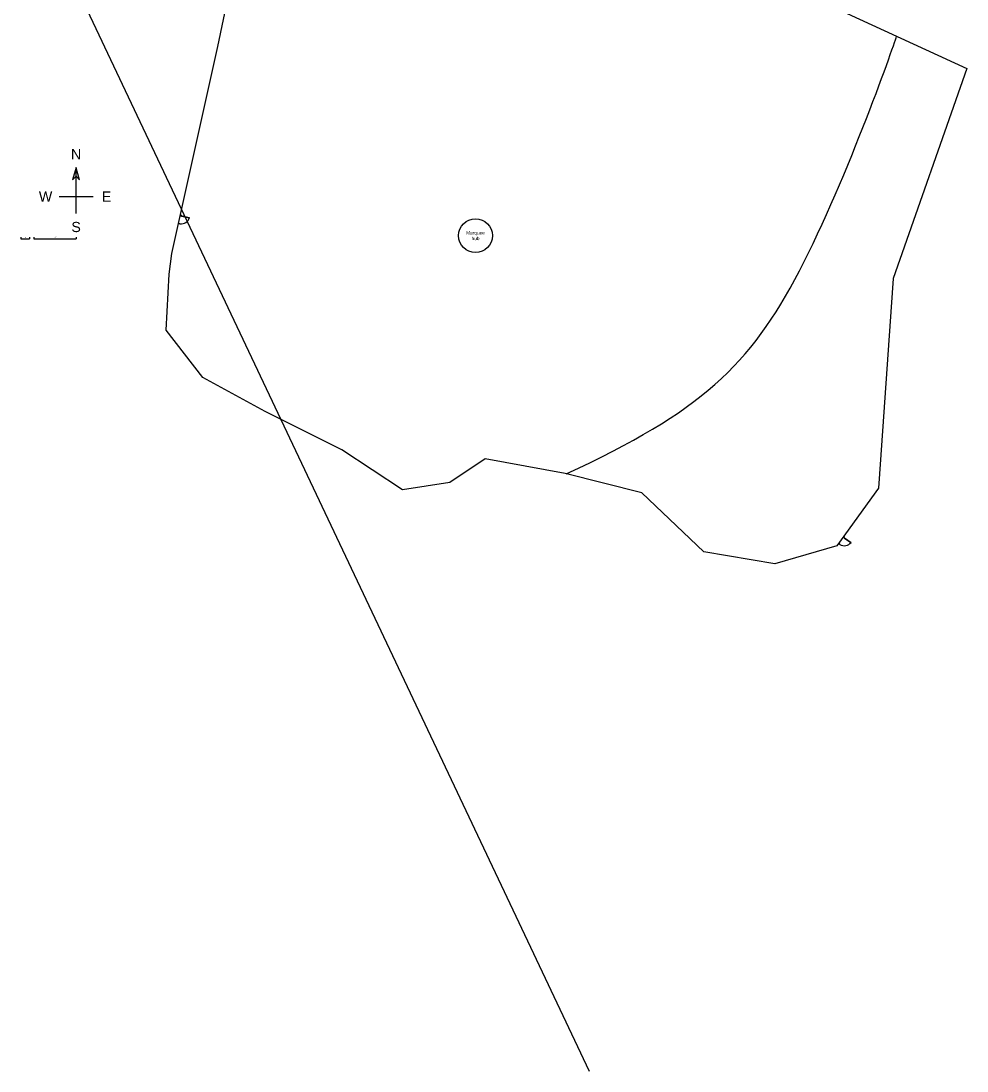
# Model space of a CAD drawing. Header units: metres. Extents: x 37 to 270, y -66 to 322.
# Drawn here: x 47 to 270.2, y -66.3 to 181.4 of the extents above; entities that cross this region are included whole.
import ezdxf

# ---------------------------------------------------------------- set-up
doc = ezdxf.new("R2010")
doc.units = ezdxf.units.M
for name, color, linetype, lineweight, true_color in [('Beds', 2, 'Continuous', 25, 0xffff00), ('Boundary', 1, 'Continuous', 25, 0xff0000), ('Buildings', 6, 'Continuous', 25, 0xff00ff), ('Furniture', 136, 'Continuous', 25, 0x008080), ('Legend', 40, 'Continuous', 25, 0xffbb00), ('Structures', 4, 'Continuous', 25, 0x00ffff), ('Utilities', 5, 'Continuous', 25, 0x0000ff)]:
    doc.layers.add(name, color=color, linetype=linetype, lineweight=lineweight, true_color=true_color)
doc.styles.add('textstyle17', font='')
doc.styles.add('textstyle18', font='')
doc.styles.add('textstyle19', font='')
doc.styles.add('textstyle20', font='')
doc.styles.add('textstyle21', font='')
doc.styles.add('textstyle22', font='')
doc.styles.add('textstyle27', font='')
doc.styles.get('textstyle17').set_extended_font_data('Arial')
doc.styles.get('textstyle18').set_extended_font_data('Arial')
doc.styles.get('textstyle19').set_extended_font_data('Arial')
doc.styles.get('textstyle20').set_extended_font_data('Arial')
doc.styles.get('textstyle21').set_extended_font_data('Arial')
doc.styles.get('textstyle22').set_extended_font_data('Arial')
doc.styles.get('textstyle27').set_extended_font_data('Arial')

# ---------------------------------------------------------------- blocks, each defined once
blk = doc.blocks.new('Legend')
at = {"layer": 'Legend'}
for p, q in [((-4, 0), (4, 0)), ((-13, -9.6), (-13, -10)), ((-11, -9.6), (-11, -10)), ((-10, -9.6), (-10, -10)), ((0, -9.6), (0, -10)), ((-13, -10), (-11, -10)), ((-10, -10), (0, -10))]:
    blk.add_line(p, q, dxfattribs=at)
for points in [[(-0.01, 4.8), (0.81, 3.98), (0, 6.8), (-0.01, 6.85), (-0.84, 3.98), (-0.01, 4.8)], [(0, -4), (0, 6.8)]]:
    blk.add_lwpolyline(points, dxfattribs=at)
for s, insert, char_height, attachment_point, style in [('N', (0, 10), 2.4, 5, 'textstyle19'), ('W', (-7.2, 0), 2.4, 5, 'textstyle20'), ('E', (7.2, 0), 2.4, 5, 'textstyle21'), ('S', (0, -7.2), 2.4, 5, 'textstyle22'), ('2m', (-12, -9.6), 0.2, 2, 'textstyle18'), ('10m', (-5.01, -9.43), 0.3, 2, 'textstyle17')]:
    blk.add_mtext(s, dxfattribs=dict(at, insert=insert, char_height=char_height, attachment_point=attachment_point, style=style))
blk = doc.blocks.new('Structures - Marquee hub')
at = {"layer": 'Structures'}
blk.add_circle((5, 4), 4, dxfattribs=at)
at = {"layer": 'Structures', "insert": (5, 4), "char_height": 0.8, "attachment_point": 5, "style": 'textstyle27'}
blk.add_mtext('\\c32767;Marquee\\Phub', dxfattribs=at)
blk = doc.blocks.new('Furniture - Gate')
at = {"layer": 'Furniture'}
for p, q in [((0, 0.16), (0, 0)), ((0.03, 0.16), (0, 0.16)), ((0.03, 0.16), (0.03, 1.1)), ((0.03, 0.12), (0.03, 0.16)), ((0.04, 0.12), (0.03, 0.12)), ((0.03, 0), (0.03, 0.04)), ((0.03, 0.04), (0.04, 0.04)), ((0.04, 0.04), (0.04, 0.12)), ((0.06, 0.16), (0.06, 1.1)), ((0, 0), (0.03, 0))]:
    blk.add_line(p, q, dxfattribs=at)
blk.add_lwpolyline([(0.03, 0.16), (0.06, 0.16)], dxfattribs=at)
blk.add_lwpolyline([(1, 0.16), (1, 0), (0.97, 0), (0.97, 0.04), (0.96, 0.04), (0.96, 0.12), (0.97, 0.12), (0.97, 0.16)], close=True, dxfattribs=at)
blk.add_arc((0, 0.13), 0.974, 1.7273, 88.2727, dxfattribs=at)

msp = doc.modelspace()

# ---------------------------------------------------------------- linework, layer by layer
at = {"layer": 'Beds'}
msp.add_open_spline([(175.61, 74.58), (207.44, 89.21), (230.78, 111.36), (253.63, 177.82), (253.63, 177.82)], degree=3, dxfattribs=at)
at = {"layer": 'Boundary', "flags": 128}
msp.add_lwpolyline([(153.4, 218.29), (202.91, 201.21), (270.2, 170.18), (252.77, 120.67), (249.28, 71.16), (239.52, 57.56), (224.87, 53.37), (208.14, 56.16), (193.49, 70.11), (175.36, 74.64), (156.54, 78.13), (148.17, 72.55), (137.01, 70.81), (122.71, 80.22), (104.58, 89.29), (89.94, 97.31), (81.22, 108.46), (81.92, 121.71), (82.62, 126.59), (93.43, 175.41), (104.61, 228.73)], close=True, dxfattribs=at)
at = {"layer": 'Utilities'}
msp.add_line((56.67, 196.51), (181.08, -66.32), dxfattribs=at)

# ---------------------------------------------------------------- block references
at = {"layer": 'Beds'}
msp.add_blockref('Structures - Marquee hub', (149.24, 126.77), dxfattribs=at)
at = {"layer": 'Buildings', "xscale": 2, "yscale": 2}
for p, rotation in [((84.61, 135.57), 257.5), ((241.07, 59.71), 235)]:
    msp.add_blockref('Furniture - Gate', p, dxfattribs=dict(at, rotation=rotation))
at = {"layer": 'Legend'}
msp.add_blockref('Legend', (60, 140), dxfattribs=at)

doc.saveas('drawing.dxf')
